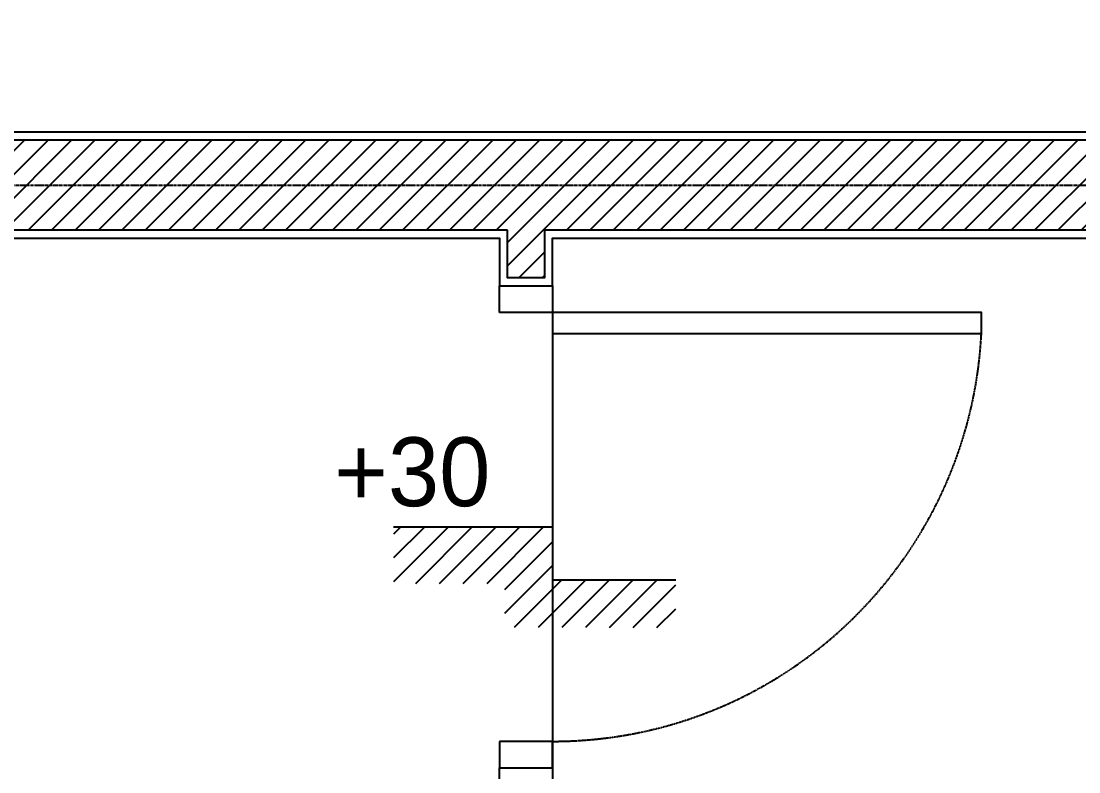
# Model space of a CAD drawing. Header units: inches. Extents: x 1721084 to 1854744, y 225101 to 488646.
# Drawn here: x 1786584 to 1788582, y 241519 to 242936 of the extents above; entities that cross this region are included whole.
import ezdxf
from ezdxf.enums import TextEntityAlignment as Align

# ---------------------------------------------------------------- set-up
doc = ezdxf.new("R2010")
doc.units = ezdxf.units.IN
doc.header["$MEASUREMENT"] = 0
doc.linetypes.add('X-PL-T5$0$X-GRID-TYPICAL$0$CENTER2', pattern=[1.125, 0.75, -0.125, 0.125, -0.125])
doc.linetypes.add('X-PL-T5$0$X-WC-ME_3_5$0$DASHEDX2', pattern=[1.5, 1, -0.5])
for name, color, linetype in [('X-PL-T5$0$A-XREF', 250, 'Continuous'), ('X-PL-T5$0$X-GRID-TYPICAL$0$A-GRID', 250, 'X-PL-T5$0$X-GRID-TYPICAL$0$CENTER2'), ('X-PL-T5$0$X-PL-T5$0$A-ANNO-COTE', 250, 'Continuous'), ('X-PL-T5$0$X-PL-T5$0$A-FLOR-PATT', 250, 'Continuous'), ('X-PL-T5$0$X-PL-T5$0$A-FLOR-WALL', 250, 'Continuous'), ('X-PL-T5$0$X-PL-T5$0$A-FLOR-WALL-FNSH', 250, 'Continuous'), ('X-PL-T5$0$X-WC-ME_3_5$0$A-FLOR', 12, 'Continuous'), ('X-PL-T5$0$X-WC-ME_3_5$0$A-FLOR-DOOR', 32, 'Continuous'), ('X-PL-T5$0$X-WC-ME_3_5$0$A-FLOR-PATT', 250, 'Continuous'), ('X-PL-T5$0$X-WC-ME_3_5$0$A-FLOR-WALL', 7, 'Continuous'), ('X-PL-T5$0$X-WC-ME_3_5$0$A-FLOR-WALL-FNSH', 16, 'Continuous')]:
    doc.layers.add(name, color=color, linetype=linetype)
doc.styles.add('X-PL-T5$0$X-PL-T5$0$ARIAL', font='arial.ttf')
doc.styles.add('X-PL-T5$0$X-PL-T5$0$HDUNGARC', font='vn_vni.shx')
pattern_1 = [(45, (0, 0), (-22.09708691207961, 22.09708691207961), [])]

# ---------------------------------------------------------------- blocks, each defined once
blk = doc.blocks.new('X-PL-T5$0$X-GRID-TYPICAL')
at = {"layer": 'X-PL-T5$0$X-GRID-TYPICAL$0$A-GRID', "ltscale": 8}
blk.add_line((10900.00000000002, 4000.000000000156), (30944.30314809082, 4000.000000000194), dxfattribs=at)
blk = doc.blocks.new('*U499')
h = blk.add_hatch()
h.set_pattern_fill('ANSI31', color=8, scale=0.3, angle=90, style=0)
h.set_pattern_definition([(135, (-7.99988500187328, -2.701742475610145), (-0.6735192090801866, -0.6735192090801864), [])])
h.paths.add_polyline_path([(8.99988500187328, 2.999991874275336), (8.999885001873167, -0.2017450536189642), (2.701737981551444, -0.2017450536190353), (2.701737981551218, -2.70174247561006), (-6.982453504313768, -2.701742475610145), (-6.982453504313768, 0), (0, 0), (0, 3.000001160833078)])
blk.add_lwpolyline([(8.99988500187328, 2.999991874275336), (0, 3.000001160833078), (0, 0), (-6.982453504313768, 0)])
at = {"style": 'X-PL-T5$0$X-PL-T5$0$ARIAL', "width": 0.8}
blk.add_attdef('SETDOWN', (0.5, 0.5), '', height=2.5, dxfattribs=at)
blk = doc.blocks.new('*U555')
blk.add_lwpolyline([(-810, 0), (-770, 0), (-770, 810.0000033719261), (-810, 810.0000033719261)], close=True)
at = {"color": 0}
for points in [[(-810, -100.0000005913898), (-860, -100.0000005913898), (-860, 0), (-810, 0)], [(0, -100.0000005913898), (50, -100.0000005913898), (50, 0), (0, 0)]]:
    blk.add_lwpolyline(points, close=True, dxfattribs=at)
at = {"color": 8, "linetype": 'X-PL-T5$0$X-WC-ME_3_5$0$DASHEDX2'}
blk.add_arc((-811.793547901827, -0.7172682957170764), 811.7938132494513, 0.0463257464177674, 87.04893910823775, dxfattribs=at)
blk = doc.blocks.new('X-PL-T5$0$X-WC-ME_3_5')
at = {"layer": 'X-PL-T5$0$X-WC-ME_3_5$0$A-FLOR-PATT'}
h = blk.add_hatch(dxfattribs=at)
h.set_pattern_fill('ANSI31', color=250, scale=250)
h.set_pattern_definition(pattern_1)
h.paths.add_polyline_path([(16785.00000000015, 3915.000000000008), (16715.00000000015, 3915.000000000008), (16715.00000000016, 3825.000000000011), (16785.00000000016, 3825.000000000011)])
at = {"layer": 'X-PL-T5$0$X-WC-ME_3_5$0$A-FLOR'}
blk.add_lwpolyline([(16800.00000000015, 3810.000000000011), (16800.00000000013, 2900.000000000011)], dxfattribs=at)
at = {"layer": 'X-PL-T5$0$X-WC-ME_3_5$0$A-FLOR-WALL'}
blk.add_lwpolyline([(16785.00000000015, 3915.000000000008), (16785.00000000016, 3825.000000000011), (16715.00000000016, 3825.000000000011), (16715.00000000015, 3915.000000000013)], dxfattribs=at)
at = {"layer": 'X-PL-T5$0$X-WC-ME_3_5$0$A-FLOR-WALL-FNSH', "ltscale": 200}
for points in [[(15384.99999999997, 3900.000000000011), (16700.00000000015, 3900.000000000011), (16700.00000000016, 3810.000000000011), (16800.00000000016, 3810.000000000011), (16800.00000000015, 3900.000000000011), (22720.01709792533, 3900.000000000027)], [(16800.00000000015, 2000.000000000026), (16800.00000000015, 600.0000000000109), (16700.0000000001, 600.0000000000254), (16700.00000000015, 2400.000000000011), (16600.00000000016, 2400.000000000011), (16600.00000000016, 2500.000000000011), (16700.00000000016, 2500.000000000011), (16700.00000000016, 2900.000000000011), (16800.00000000016, 2900.000000000011), (16800.00000000013, 2100.000000000026), (17794.00000000013, 2100.000000000026), (17794.00000000015, 700.0000000000254)]]:
    blk.add_lwpolyline(points, dxfattribs=at)
at = {"layer": 'X-PL-T5$0$X-WC-ME_3_5$0$A-FLOR-DOOR', "rotation": 270}
blk.add_blockref('*U555', (16800.00000000012, 2950.000000000011), dxfattribs=at)
blk = doc.blocks.new('X-PL-T5$0$X-PL-T5')
at = {"layer": 'X-PL-T5$0$X-PL-T5$0$A-FLOR-PATT'}
h = blk.add_hatch(dxfattribs=at)
h.set_pattern_fill('ANSI31', color=250, scale=250)
h.set_pattern_definition(pattern_1)
h.paths.add_polyline_path([(20415.00000000014, 4085.000000000006), (15384.99999999997, 4085.000000000006), (15384.99999999997, 3915.000000000006), (16715.00000000016, 3915.000000000024), (16785.00000000014, 3915.000000000011), (20415.00000000014, 3915.000000000024)])
at = {"layer": 'X-PL-T5$0$X-PL-T5$0$A-FLOR-WALL'}
blk.add_lwpolyline([(16715.00000000015, 3915.000000000024), (15384.99999999983, 3915.000000000024), (15384.99999999983, 4285.000000000029), (15015.00000000015, 4285.000000000029), (15015.00000000015, 4835.000000000015), (15185.00000000021, 4835.000000000015), (15185.00000000021, 4485.000000000029), (15584.99999964441, 4485.000000000029), (15584.99999964441, 4085.433636638945), (20415.00000000014, 4085.433636638945), (20415.00000000014, 3915.000000000024), (16785.00000000015, 3915.000000000024)], dxfattribs=at)
at = {"layer": 'X-PL-T5$0$X-PL-T5$0$A-FLOR-WALL-FNSH'}
blk.add_lwpolyline([(20699.99999999986, 4100.000000000025), (20699.99999999986, 4300.000000000029), (20400.00000000014, 4300.000000000029), (20400.00000000014, 4100.000000000028), (15599.99999964441, 4099.999999998845), (15599.99999964441, 4500.000000000029), (15200.00000000015, 4500.000000000029), (15200.00000000021, 4849.996337195807), (15000.0000000002, 4849.996337195807), (15000.00000000015, 3900.000000000004), (16700.00000000015, 3900.000000000011)], dxfattribs=at)
blk.add_blockref('X-PL-T5$0$X-GRID-TYPICAL', (0, 0))
at = {"layer": 'X-PL-T5$0$X-PL-T5$0$A-ANNO-COTE'}
ref = blk.add_blockref('*U499', (16800.00000000014, 3254.999961305575), dxfattribs=dict(at, xscale=-33.33333333333334, yscale=33.33333333333334, zscale=33.33333333333334))
ref.add_attrib('SETDOWN', '+30', dxfattribs={"layer": '0', "height": 130, "style": 'X-PL-T5$0$X-PL-T5$0$HDUNGARC'}).set_placement((16387.79751234817, 3355.000000000013), align=Align.BOTTOM_LEFT)
at = {"layer": 'X-PL-T5$0$X-PL-T5$0$A-FLOR-WALL'}
blk.add_blockref('X-PL-T5$0$X-WC-ME_3_5', (0, 0), dxfattribs=at)
blk = doc.blocks.new('X-PL-T5')
at = {"layer": 'X-PL-T5$0$A-XREF'}
blk.add_blockref('X-PL-T5$0$X-PL-T5', (0, 0), dxfattribs=at)

msp = doc.modelspace()

# ---------------------------------------------------------------- block references
msp.add_blockref('X-PL-T5', (1770787.55239912, 238626.407672127))

doc.saveas('drawing.dxf')
